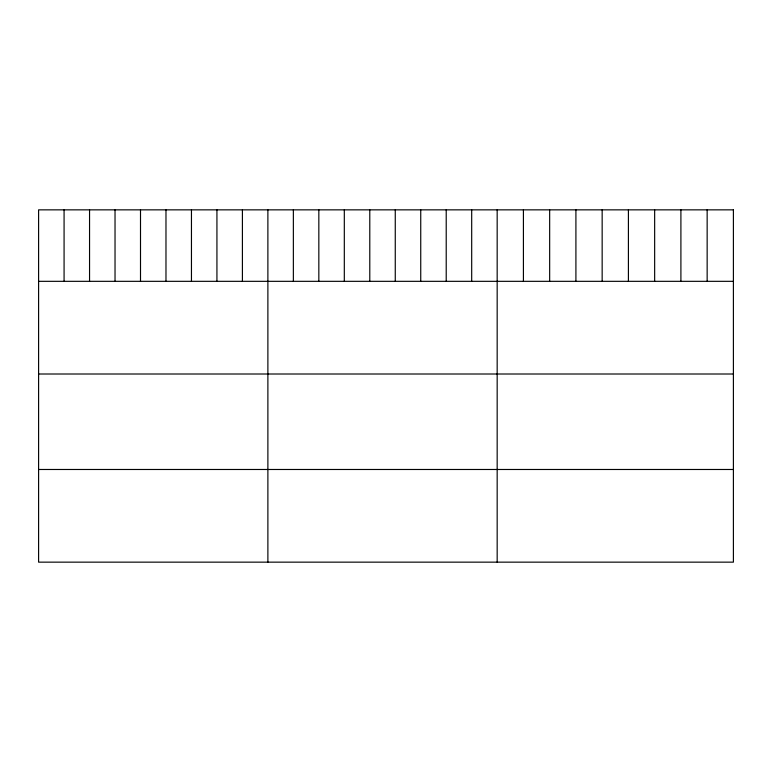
<?xml version="1.0" encoding="UTF-8"?>
<svg xmlns="http://www.w3.org/2000/svg" width="772" height="772" viewBox="0 0 772 772"><rect width="100%" height="100%" fill="white"/><g stroke="black" fill="none" stroke-linecap="round" stroke-linejoin="round"><path stroke-width="1.16" d="M38.6 281.326L733.4 281.326M38.6 374.005L733.4 374.005M38.6 469.482L733.4 469.482M707.152 209.849L707.152 281.326M680.904 209.849L680.904 281.326M654.656 209.849L654.656 281.326M628.408 209.849L628.408 281.326M602.16 209.849L602.16 281.326M575.912 209.849L575.912 281.326M549.664 209.849L549.664 281.326M523.416 209.849L523.416 281.326M497.168 209.849L497.168 562.151M471.692 209.849L471.692 281.326M446.216 209.849L446.216 281.326M420.74 209.849L420.74 281.326M395.264 209.849L395.264 281.326M369.788 209.849L369.788 281.326M344.312 209.849L344.312 281.326M318.836 209.849L318.836 281.326M293.36 209.849L293.36 281.326M267.884 209.849L267.884 562.151M242.408 209.849L242.408 281.326M216.932 209.849L216.932 281.326M191.456 209.849L191.456 281.326M165.98 209.849L165.98 281.326M140.504 209.849L140.504 281.326M115.028 209.849L115.028 281.326M89.552 209.849L89.552 281.326M64.076 209.849L64.076 281.326M733.4 209.849L38.6 209.849L38.6 562.151L733.4 562.151L733.4 209.849"/></g></svg>
